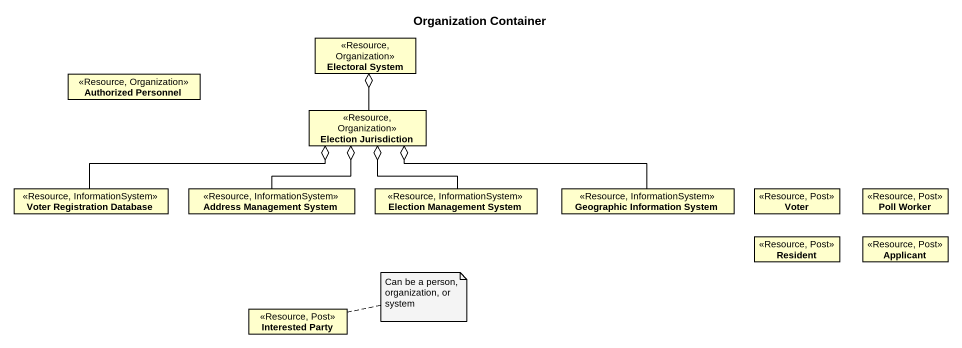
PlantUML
@startuml
title Organization Container
hide circle
hide empty members
class "Electoral System" as Electoral_System <<Resource, Organization>>
class "Authorized Personnel" as Authorized_Personnel <<Resource, Organization>>
class "Election Jurisdiction" as Election_Jurisdiction <<Resource, Organization>>
class "Voter Registration Database" as Voter_Registration_Database <<Resource, InformationSystem>>
class "Address Management System" as Address_Management_System <<Resource, InformationSystem>>
class "Election Management System" as Election_Management_System <<Resource, InformationSystem>>
class "Geographic Information System" as Geographic_Information <<Resource, InformationSystem>>
class Voter <<Resource, Post>>
class "Poll Worker" as Poll_Worker <<Resource, Post>>
class Resident <<Resource, Post>>
class Applicant <<Resource, Post>>
class "Interested Party" as Interested_Party <<Resource, Post>>
Electoral_System o-- Election_Jurisdiction
Election_Jurisdiction o-left- Voter_Registration_Database
Election_Jurisdiction o-- Address_Management_System
Election_Jurisdiction o-- Election_Management_System
Election_Jurisdiction o-right- Geographic_Information
note right of Interested_Party : Can be a person, organization, or system
@enduml
